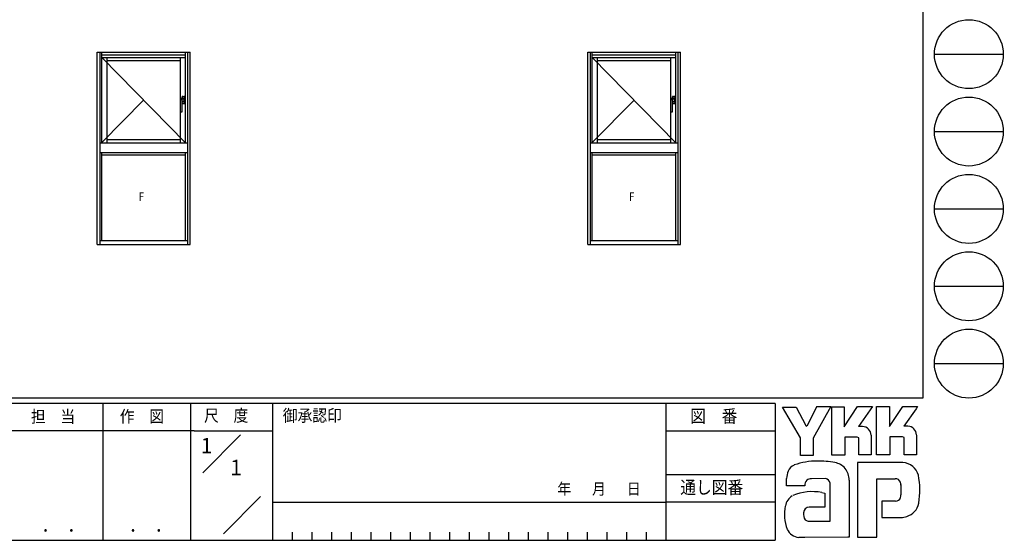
# Model space of a CAD drawing. Units: millimetres, scale not verified. Extents: x -793 to 793, y -564 to 564.
# Drawn here: x 290 to 793, y -564 to -298 of the extents above; entities that cross this region are included whole.
import ezdxf
from ezdxf.enums import TextEntityAlignment as Align

# ---------------------------------------------------------------- set-up
doc = ezdxf.new("R2010")
doc.units = ezdxf.units.MM
doc.header["$LTSCALE"] = 4
for name, color, linetype in [('0-1_USER1', 3, 'Continuous'), ('0-5_YKK_A1', 4, 'Continuous'), ('0-7_YKK_ZWAK', 7, 'Continuous')]:
    doc.layers.add(name, color=color, linetype=linetype)
doc.styles.add('ＭＳ ゴシック', font='')
doc.styles.get('ＭＳ ゴシック').set_extended_font_data('MS Gothic')

msp = doc.modelspace()

# ---------------------------------------------------------------- linework, layer by layer
at = {"layer": '0-5_YKK_A1'}
for p, q in [((329.325, -412.773), (329.325, -314.273)), ((329.325, -314.273), (376.825, -314.273)), ((330.575, -314.273), (330.575, -412.773)), ((331.675, -360.773), (331.675, -314.273)), ((331.675, -315.773), (374.475, -315.773)), ((331.675, -317.073), (374.475, -317.073)), ((331.675, -317.085), (374.475, -360.773)), ((334.425, -360.773), (334.425, -317.073)), ((371.725, -317.073), (371.725, -360.773)), ((374.475, -360.773), (374.475, -314.273)), ((375.575, -314.273), (375.575, -412.773)), ((580.514, -412.773), (580.514, -314.273)), ((580.514, -314.273), (628.014, -314.273)), ((581.764, -314.273), (581.764, -412.773)), ((582.864, -360.773), (582.864, -314.273)), ((582.864, -315.773), (625.664, -315.773)), ((582.864, -317.073), (625.664, -317.073)), ((582.864, -317.085), (625.664, -360.773)), ((585.614, -360.773), (585.614, -317.073)), ((622.914, -317.073), (622.914, -360.773)), ((625.664, -360.773), (625.664, -314.273)), ((626.764, -314.273), (626.764, -412.773)), ((334.425, -318.673), (371.725, -318.673)), ((585.614, -318.673), (622.914, -318.673)), ((372.725, -338.282), (372.725, -337.148)), ((372.77, -337.178), (372.77, -338.048)), ((372.775, -337.098), (374.075, -337.098)), ((372.815, -337.126), (374.035, -337.126)), ((373.225, -337.128), (372.82, -337.128)), ((373.225, -337.128), (373.225, -337.135)), ((373.625, -337.135), (373.225, -337.135)), ((373.625, -337.135), (373.625, -337.128)), ((374.03, -337.128), (373.625, -337.128)), ((374.08, -338.048), (374.08, -337.178)), ((374.085, -337.176), (374.085, -338.048)), ((374.125, -337.148), (374.125, -340.548)), ((623.915, -338.282), (623.915, -337.148)), ((623.96, -337.178), (623.96, -338.048)), ((623.965, -337.098), (625.265, -337.098)), ((624.005, -337.126), (625.225, -337.126)), ((624.415, -337.128), (624.01, -337.128)), ((624.415, -337.128), (624.415, -337.135)), ((624.815, -337.135), (624.415, -337.135)), ((624.815, -337.135), (624.815, -337.128)), ((625.22, -337.128), (624.815, -337.128)), ((625.27, -338.048), (625.27, -337.178)), ((625.275, -337.176), (625.275, -338.048)), ((625.315, -337.148), (625.315, -340.548)), ((353.075, -338.929), (331.675, -360.61)), ((371.925, -344.723), (371.925, -338.477)), ((372.77, -338.048), (374.08, -338.048)), ((372.831, -339.713), (372.789, -338.459)), ((372.825, -344.723), (372.825, -339.764)), ((373.225, -340.567), (372.825, -340.567)), ((372.825, -340.569), (374.035, -340.569)), ((372.825, -340.598), (374.075, -340.598)), ((374.085, -339.648), (372.857, -339.648)), ((373.225, -340.567), (373.225, -340.561)), ((373.625, -340.561), (373.225, -340.561)), ((373.406, -338.248), (373.389, -338.249)), ((373.413, -338.248), (373.425, -338.248)), ((373.625, -340.561), (373.625, -340.567)), ((374.03, -340.567), (373.625, -340.567)), ((374.085, -340.519), (374.085, -339.648)), ((604.264, -338.929), (582.864, -360.61)), ((623.115, -344.723), (623.115, -338.477)), ((623.96, -338.048), (625.27, -338.048)), ((624.02, -339.713), (623.978, -338.459)), ((624.015, -344.723), (624.015, -339.764)), ((624.415, -340.567), (624.015, -340.567)), ((624.015, -340.569), (625.225, -340.569)), ((624.015, -340.598), (625.265, -340.598)), ((625.275, -339.648), (624.047, -339.648)), ((624.415, -340.567), (624.415, -340.561)), ((624.815, -340.561), (624.415, -340.561)), ((624.596, -338.248), (624.578, -338.249)), ((624.603, -338.248), (624.615, -338.248)), ((624.815, -340.561), (624.815, -340.567)), ((625.22, -340.567), (624.815, -340.567)), ((625.275, -340.519), (625.275, -339.648)), ((372.05, -344.848), (372.7, -344.848)), ((623.24, -344.848), (623.89, -344.848)), ((330.575, -360.773), (375.575, -360.773)), ((330.575, -360.773), (375.575, -360.773)), ((334.425, -359.023), (371.725, -359.023)), ((581.764, -360.773), (626.764, -360.773)), ((581.764, -360.773), (626.764, -360.773)), ((585.614, -359.023), (622.914, -359.023)), ((330.575, -365.773), (375.575, -365.773)), ((331.675, -410.773), (331.675, -365.773)), ((331.675, -366.873), (374.475, -366.873)), ((374.475, -410.773), (374.475, -365.773)), ((581.764, -365.773), (626.764, -365.773)), ((582.864, -410.773), (582.864, -365.773)), ((582.864, -366.873), (625.664, -366.873)), ((625.664, -410.773), (625.664, -365.773)), ((330.575, -410.773), (375.575, -410.773)), ((581.764, -410.773), (626.764, -410.773))]:
    msp.add_line(p, q, dxfattribs=at)
for points in [[(329.325, -412.773), (376.825, -412.773), (376.825, -314.273)], [(580.514, -412.773), (628.014, -412.773), (628.014, -314.273)], [(374.085, -338.048), (372.765, -338.048), (372.765, -337.176)], [(625.275, -338.048), (623.955, -338.048), (623.955, -337.176)], [(372.857, -339.648), (374.08, -339.648), (374.08, -340.517)], [(624.047, -339.648), (625.27, -339.648), (625.27, -340.517)]]:
    msp.add_lwpolyline(points, dxfattribs=at)
for centre, radius, start, end in [((372.775, -337.148), 0.05, 90, 180), ((372.815, -337.176), 0.05, 90, 180), ((372.82, -337.178), 0.05, 90, 180), ((374.03, -337.178), 0.05, 0, 90), ((374.035, -337.176), 0.05, 0, 90), ((374.075, -337.148), 0.05, 0, 90), ((623.965, -337.148), 0.05, 90, 180), ((624.005, -337.176), 0.05, 90, 180), ((624.01, -337.178), 0.05, 90, 180), ((625.22, -337.178), 0.05, 0, 90), ((625.225, -337.176), 0.05, 0, 90), ((625.265, -337.148), 0.05, 0, 90), ((371.975, -338.477), 0.05, 116.62244, 180), ((372.375, -323.114), 15.392, 268.32461, 271.54539), ((373.05, -339.764), 0.225, 90.72848, 180), ((373.355, -338.993), 0.55, 324.06223, 91.05431), ((373.355, -338.986), 0.55, 270.46226, 321.64393), ((373.425, -338.848), 0.6, 306.98508, 90), ((374.03, -340.517), 0.05, 270, 0), ((374.035, -340.519), 0.05, 270, 0), ((374.075, -340.548), 0.05, 270, 0), ((623.165, -338.477), 0.05, 116.62244, 180), ((623.565, -323.114), 15.392, 268.32461, 271.54539), ((624.24, -339.764), 0.225, 90.72848, 180), ((624.544, -338.993), 0.55, 324.06223, 91.05431), ((624.544, -338.986), 0.55, 270.46226, 321.64393), ((624.615, -338.848), 0.6, 306.98508, 90), ((625.22, -340.517), 0.05, 270, 0), ((625.225, -340.519), 0.05, 270, 0), ((625.265, -340.548), 0.05, 270, 0), ((372.05, -344.723), 0.125, 180, 270), ((372.7, -344.723), 0.125, 270, 0), ((623.24, -344.723), 0.125, 180, 270), ((623.89, -344.723), 0.125, 270, 0)]:
    msp.add_arc(centre, radius, start, end, dxfattribs=at)
for centre, major_axis, ratio, start_param, end_param in [((373.817, -338.573), (2, 0), 0.19438, 2.5189083, 2.7716571), ((372.802, -338.432), (-0.75, 0), 0.19438, 5.080663, 5.660501), ((374.26, -339.166), (-4.8, 0), 0.19438, 4.8948951, 5.080663), ((373.91, -339.604), (6, 0), 0.19438, 1.6651916, 1.7587944), ((373.91, -340.058), (-6, 0), 0.087489, 4.8043475, 4.8567133), ((374.26, -339.166), (-4.8, 0), 0.19438, 4.8896422, 4.891249), ((625.007, -338.573), (2, 0), 0.19438, 2.5189083, 2.7716571), ((623.992, -338.432), (-0.75, 0), 0.19438, 5.080663, 5.660501), ((625.45, -339.166), (-4.8, 0), 0.19438, 4.8948951, 5.080663), ((625.1, -339.604), (6, 0), 0.19438, 1.6651916, 1.7587944), ((625.1, -340.058), (-6, 0), 0.087489, 4.8043475, 4.8567133), ((625.45, -339.166), (-4.8, 0), 0.19438, 4.8896422, 4.891249)]:
    msp.add_ellipse(centre, major_axis=major_axis, ratio=ratio, start_param=start_param, end_param=end_param, dxfattribs=at)
at = {"layer": '0-7_YKK_ZWAK'}
for p, q in [((752.2, 558.6), (752.2, -491.4)), ((758.153, -315.392), (793.433, -315.392)), ((758.153, -354.984), (793.433, -354.984)), ((758.153, -394.576), (793.433, -394.576)), ((758.153, -434.168), (793.433, -434.168)), ((758.153, -473.76), (793.433, -473.76)), ((752.2, -491.4), (-787.8, -491.4)), ((676.6, -494.2), (-787.8, -494.2)), ((332.2, -494.2), (332.2, -564.2)), ((377, -494.2), (377, -564.2)), ((419, -494.2), (419, -564.2)), ((620.599, -494.2), (620.599, -564.2)), ((676.6, -494.2), (676.6, -564.2)), ((689.464, -511.797), (680.274, -496.012)), ((680.274, -496.012), (687.301, -496.012)), ((687.301, -496.012), (692.329, -505.418)), ((697.872, -495.796), (692.761, -505.742)), ((705.124, -495.796), (696.059, -511.851)), ((697.872, -495.796), (705.124, -495.796)), ((705.519, -520.663), (705.519, -495.85)), ((705.519, -495.85), (711.952, -495.85)), ((711.952, -506.047), (718.71, -495.741)), ((711.952, -495.85), (711.952, -506.047)), ((718.71, -495.741), (726.36, -495.741)), ((726.36, -495.741), (719.28, -506.013)), ((728.548, -520.447), (728.548, -495.633)), ((728.548, -495.633), (735.09, -495.633)), ((735.09, -506.017), (741.955, -495.633)), ((735.09, -495.633), (735.09, -506.017)), ((741.955, -495.633), (749.523, -495.633)), ((748.767, -496.931), (742.523, -505.851)), ((749.523, -495.633), (748.767, -496.931)), ((378.968, -508.199), (242.6, -508.199)), ((378.968, -508.199), (419, -508.199)), ((620.599, -508.2), (676.6, -508.2)), ((692.329, -505.418), (692.761, -505.742)), ((721.359, -506.013), (719.28, -506.013)), ((744.601, -505.851), (742.523, -505.851)), ((383.34, -529.672), (402.727, -510.286)), ((689.464, -520.717), (689.464, -511.797)), ((696.059, -511.851), (696.059, -520.717)), ((718.547, -511.365), (712.169, -511.365)), ((712.169, -511.365), (712.169, -520.663)), ((719.412, -511.689), (718.547, -511.365)), ((719.412, -520.501), (719.412, -511.689)), ((725.683, -510.337), (725.683, -520.501)), ((742.604, -520.392), (742.604, -511.635)), ((748.929, -510.337), (748.929, -520.392)), ((696.059, -520.717), (689.464, -520.717)), ((712.169, -520.663), (705.519, -520.663)), ((725.683, -520.501), (719.412, -520.501)), ((735.36, -520.447), (728.548, -520.447)), ((742.604, -520.291), (742.705, -520.392)), ((748.929, -520.392), (742.604, -520.392)), ((718.656, -524.393), (718.656, -562.613)), ((741.847, -524.393), (718.656, -524.393)), ((620.599, -530.599), (676.6, -530.599)), ((702.492, -532.61), (695.097, -532.75)), ((714.439, -533.367), (714.439, -562.559)), ((728.711, -562.613), (728.711, -532.718)), ((728.711, -532.718), (738.009, -532.718)), ((704.654, -554.342), (704.654, -534.88)), ((740.946, -535.713), (740.982, -540.981)), ((393.944, -560.89), (412.992, -541.842)), ((700.546, -539.746), (701.951, -540.07)), ((701.951, -540.07), (701.951, -547.26)), ((738.225, -544.179), (731.143, -544.179)), ((731.143, -544.179), (731.143, -552.45)), ((419, -544.6), (620.599, -544.6)), ((676.6, -544.599), (620.599, -544.599)), ((701.951, -547.26), (693.962, -547.269)), ((731.143, -552.45), (741.793, -552.45)), ((741.793, -552.45), (743.955, -551.963)), ((693.41, -554.342), (704.654, -554.342)), ((703.789, -554.342), (704.492, -554.342)), ((704.654, -554.34), (704.656, -554.342)), ((-787.8, -564.2), (676.6, -564.2)), ((429.08, -560), (429.08, -564.2)), ((439.16, -560), (439.16, -564.2)), ((449.24, -560), (449.24, -564.2)), ((459.32, -560), (459.32, -564.2)), ((469.4, -560), (469.4, -564.2)), ((479.48, -560), (479.48, -564.2)), ((489.56, -560), (489.56, -564.2)), ((499.64, -560), (499.64, -564.2)), ((509.72, -560), (509.72, -564.2)), ((519.8, -560), (519.8, -564.2)), ((529.88, -560), (529.88, -564.2)), ((539.96, -560), (539.96, -564.2)), ((550.04, -560), (550.04, -564.2)), ((560.12, -560), (560.12, -564.2)), ((570.2, -560), (570.2, -564.2)), ((580.279, -560), (580.279, -564.2)), ((590.359, -560), (590.359, -564.2)), ((600.439, -560), (600.439, -564.2)), ((610.519, -560), (610.519, -564.2)), ((691.734, -562.721), (688.761, -562.721)), ((713.79, -562.667), (691.734, -562.721)), ((714.439, -562.559), (713.79, -562.667)), ((718.656, -562.613), (727.143, -562.613)), ((727.143, -562.613), (728.711, -562.613))]:
    msp.add_line(p, q, dxfattribs=at)
for points in [[(742.604, -511.635), (741.739, -511.311), (735.36, -511.311), (735.36, -520.447)], [(691.734, -536.34), (682.436, -536.34), (682.436, -532.482)]]:
    msp.add_lwpolyline(points, dxfattribs=at)
for centre in [(775.793, -315.392), (775.793, -354.984), (775.793, -394.576), (775.793, -434.168), (775.793, -473.76)]:
    msp.add_circle(centre, 17.64, dxfattribs=at)
for centre, radius, start, end in [((721.358, -510.338), 4.325, 0.00166, 89.99604), ((744.601, -510.175), 4.325, 0.00166, 89.99604), ((698.044, -559.002), 35.36, 89.89165, 109.30848), ((699.083, -565.126), 41.496, 78.7801, 91.46938), ((692.519, -532.531), 10.075, 158.41083, 179.71775), ((687.813, -530.311), 4.887, 109.02127, 161.51264), ((705.661, -533.193), 8.897, 40.66422, 80.31694), ((705.218, -533.171), 9.223, 358.78059, 38.76563), ((741.544, -533.081), 8.682, 14.44572, 87.08746), ((695.951, -536.214), 4.218, 138.46382, 181.71359), ((694.83, -536.141), 3.402, 85.50551, 126.78038), ((701.512, -535.708), 3.249, 14.7552, 72.44995), ((738.329, -535.158), 2.458, 16.43123, 96.91661), ((708.932, -538.574), 41.72, 350.99027, 10.67625), ((733.662, -536.615), 7.347, 4.93423, 17.03552), ((689.454, -548.055), 7.816, 121.82711, 169.08475), ((695.641, -565.908), 26.618, 79.38098, 112.05825), ((738.227, -541.567), 2.611, 269.95468, 342.90145), ((733.62, -540.282), 7.393, 343.6902, 354.75362), ((703.498, -550.99), 22.165, 168.76372, 199.80079), ((693.98, -550.159), 2.89, 90.33953, 178.03639), ((741.67, -543.69), 8.583, 285.44291, 349.90448), ((695.764, -550.856), 4.737, 171.08203, 216.71923), ((693.9, -551.33), 3.051, 230.9728, 260.75491), ((689.48, -555.085), 7.646, 207.31435, 263.59464)]:
    msp.add_arc(centre, radius, start, end, dxfattribs=at)

# ---------------------------------------------------------------- texts
at = {"layer": '0-1_USER1', "style": 'ＭＳ ゴシック'}
for p in [(382.6, -522.199), (397.667, -533.399)]:
    msp.add_text('1', height=8.211, dxfattribs=at).set_placement(p, align=Align.BOTTOM_LEFT)
at = {"layer": '0-5_YKK_A1', "style": 'ＭＳ ゴシック'}
for p in [(350.433, -391.823), (601.622, -391.823)]:
    msp.add_text('F', height=4.399, dxfattribs=at).set_placement(p, align=Align.BOTTOM_LEFT)
at = {"layer": '0-7_YKK_ZWAK', "style": 'ＭＳ ゴシック', "width": 0.9}
for s, height, p in [('担  当', 6.158, (295.309, -505.76)), ('作  図', 6.158, (340.84, -505.724)), ('尺  度', 6.158, (384.025, -505.274)), ('御承認印', 6.158, (424.334, -505.266)), ('図\u3000番', 6.569, (632.995, -505.924)), ('通し図番', 6.569, (627.957, -542.369)), ('年   月   日', 5.805, (564.953, -542.538)), (' ． ．', 7.185, (296.31, -562.092)), (' ． ．', 7.185, (341.11, -562.092))]:
    msp.add_text(s, height=height, dxfattribs=at).set_placement(p, align=Align.BOTTOM_LEFT)

doc.saveas('drawing.dxf')
